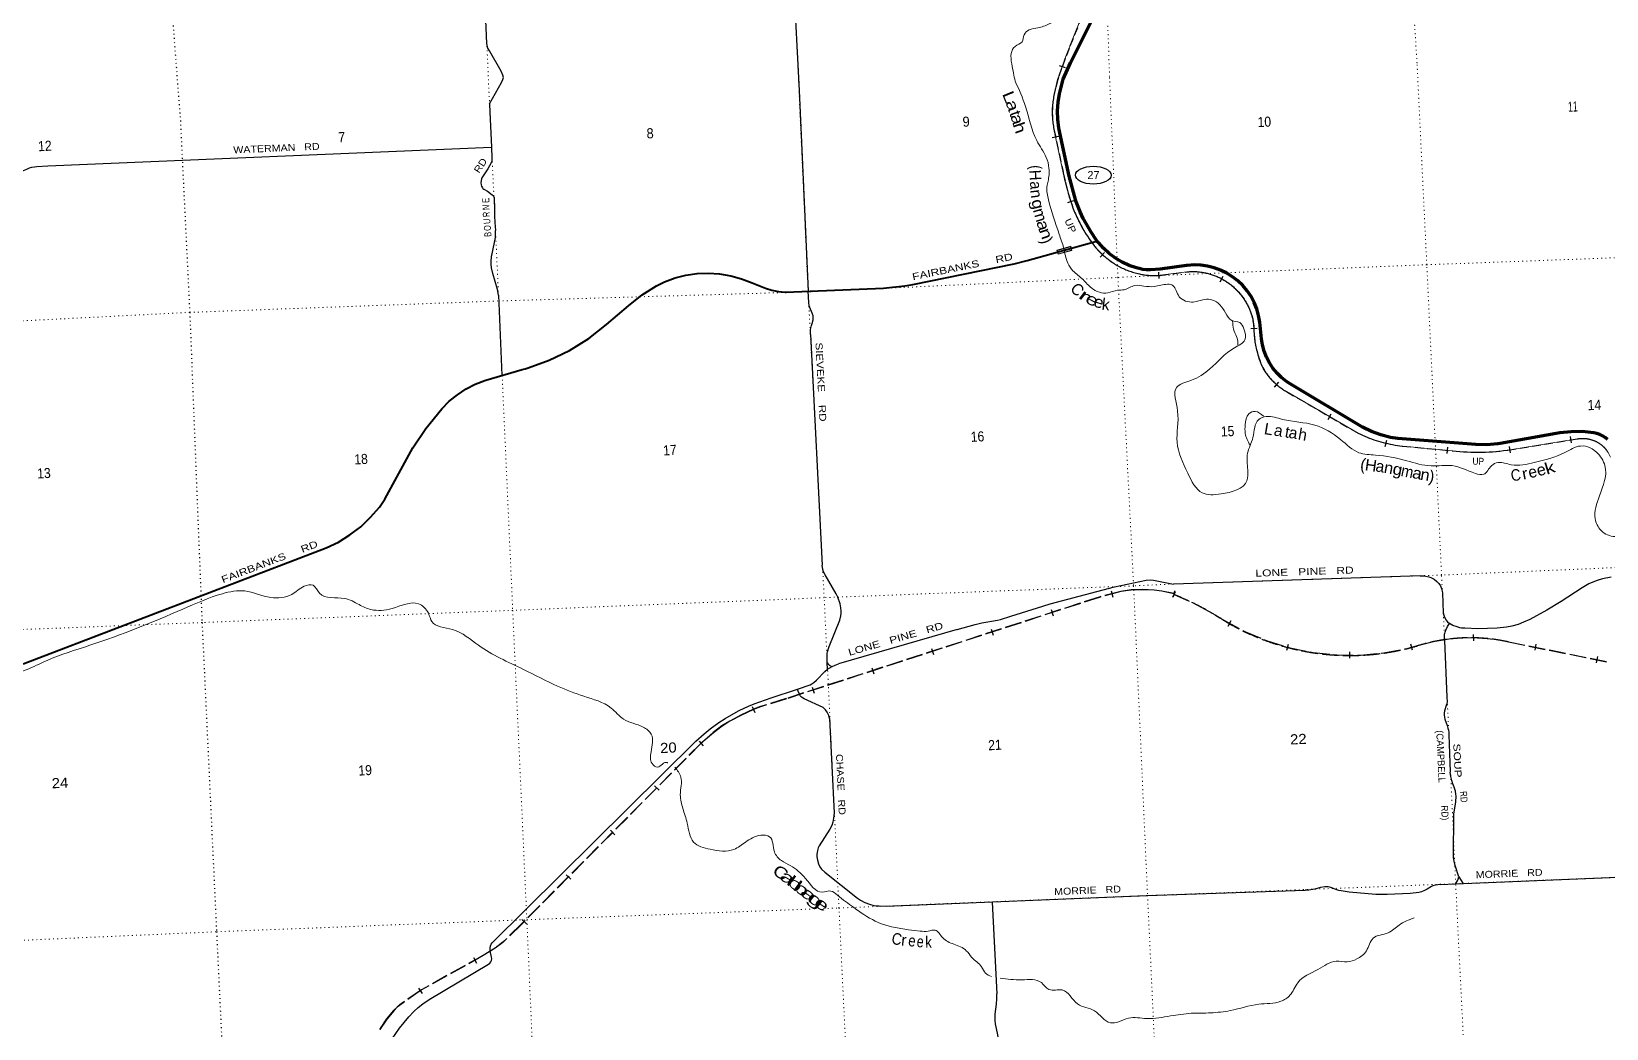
# Model space of a CAD drawing. Header units: feet. Extents: x 745759 to 1002271, y -170898 to 32007.
# Drawn here: x 947654 to 974941, y -87581 to -70305 of the extents above; entities that cross this region are included whole.
import ezdxf
from ezdxf.enums import TextEntityAlignment as Align

# ---------------------------------------------------------------- set-up
doc = ezdxf.new("R2010")
doc.units = ezdxf.units.FT
doc.header["$LTSCALE"] = 48
for name, pattern in [('DOTTED', [1.5, 0.3, -1.2]), ('LONG_DASHED', [7.5, 6, -1.5]), ('MEDIUM_DASHED', [4.5, 3, -1.5])]:
    doc.linetypes.add(name, pattern=pattern)
for name, color, linetype, lineweight in [('17', 7, 'Continuous', 25), ('23', 7, 'Continuous', 70), ('26', 7, 'Continuous', 40), ('29', 7, 'Continuous', 25), ('34', 7, 'Continuous', 13), ('39', 7, 'Continuous', 13), ('6', 7, 'DOTTED', 25), ('61', 7, 'Continuous', 13), ('63', 7, 'Continuous', 25), ('7', 7, 'DOTTED', 13)]:
    doc.layers.add(name, color=color, linetype=linetype, lineweight=lineweight)
for name, color, linetype in [('27', 7, 'Continuous'), ('30', 7, 'Continuous'), ('41', 7, 'Continuous')]:
    doc.layers.add(name, color=color, linetype=linetype)

msp = doc.modelspace()

# ---------------------------------------------------------------- linework, layer by layer
at = {"layer": '17'}
msp.add_ellipse((966049.69, -72794.42), major_axis=(-309.24, 1), ratio=0.500121, dxfattribs=at)
at = {"layer": '23'}
for points in [[(965529.75, -71131.61), (965653.98, -70846.24), (966028.62, -70094.93), (966079.7, -69965.78), (966117, -69832), (966140.11, -69695.05), (966148.78, -69556.44), (966142.91, -69417.69), (966139, -69381.71), (966082.7, -68914.58), (966064.88, -68812.65), (966036.51, -68713.15), (965999.97, -68621.7), (965883.54, -68357.38), (965847.21, -68261.82), (965802.26, -68104.5), (965774, -67943.35), (965739.51, -67637.93), (965739.01, -67631.91)], [(966135.19, -73960.75), (966101.58, -73912.82), (966010.07, -73782.3), (965874.46, -73544.09), (965820.09, -73430.16), (965755.56, -73257.22), (965741.18, -73213.81), (965634.03, -72814.15), (965454.66, -71980.31), (965433.72, -71831.73), (965428.43, -71681.78), (965438.83, -71532.1), (965464.83, -71384.32), (965482.84, -71314.29), (965529.75, -71131.61)], [(967205.4, -74421.38), (967039.15, -74436.92), (967038.5, -74436.94), (966973.85, -74436.14), (966909.63, -74428.59), (966846.56, -74414.37), (966798.57, -74401.93), (966670.71, -74358.84), (966548.05, -74302.61), (966431.94, -74233.87), (966323.65, -74153.38), (966224.38, -74062), (966137.01, -73962.82), (966135.19, -73960.75)], [(974958.21, -77372.91), (974916.35, -77340.1), (974871.28, -77311.85), (974823.5, -77288.46), (974773.54, -77270.2), (974721.95, -77257.26), (974525, -77237.78), (974327.09, -77239), (974130.4, -77260.9), (974067.53, -77272.35), (973101.45, -77442.34), (973061.01, -77448.54), (972869.12, -77465.58), (972676.51, -77462.48), (971327.74, -77356.59), (971200.28, -77337.12), (971033.08, -77295.65), (970871.14, -77236.93), (970716.22, -77161.61), (969460.03, -76410.27), (969398.08, -76369.12), (969311.62, -76300.09), (969232.85, -76222.39), (969162.63, -76136.89), (969101.74, -76044.52), (969050.83, -75946.28), (969010.47, -75843.27), (968981.1, -75736.59), (968963.04, -75627.44), (968934.46, -75341.74), (968914.06, -75225.27), (968881.59, -75111.58), (968837.42, -75001.9), (968782.03, -74897.44), (968716.02, -74799.34), (968640.12, -74708.68), (968555.16, -74626.45), (968462.06, -74553.55), (968361.86, -74490.79), (968255.65, -74438.84), (968144.59, -74398.27), (968029.89, -74369.54), (967912.82, -74352.96), (967794.66, -74348.7), (967676.7, -74356.81), (967665.71, -74358.21), (967205.4, -74421.38)]]:
    msp.add_lwpolyline(points, dxfattribs=at)
at = {"layer": '26'}
for points in [[(965670.31, -74061.68), (966090.5, -73944.78), (966135.19, -73960.75)], [(947509.6, -81261.47), (952758.46, -79252.54), (952970.59, -79151.24), (953170.97, -79028.32), (953357.4, -78885.13), (953527.84, -78723.23), (953680.43, -78544.41), (953775.78, -78410.1), (954261.57, -77519.11), (954485.84, -77181.21), (954765.62, -76840.61), (954892.38, -76712.25), (955031.87, -76597.85), (955182.55, -76498.65), (955342.77, -76415.75), (955510.79, -76350.05), (955524.36, -76345.61), (956154.75, -76164.55), (956177.48, -76158.02), (956204.75, -76150.07), (956257.54, -76134.67), (956625.06, -76001.74), (956976.67, -75831.12), (957308.52, -75624.68), (957616.97, -75384.69), (957998.11, -75056.02), (958234.35, -74870.01), (958482.14, -74713.41), (958560.57, -74669.9), (958620.11, -74643.02), (958803.24, -74575.29), (958992.46, -74527.07), (959185.67, -74498.9), (959380.78, -74491.08), (959575.63, -74503.7), (959768.09, -74536.61), (959956.06, -74589.47), (960137.48, -74661.68), (960371.83, -74754.47), (960482.15, -74788.33), (960595.4, -74810.47), (960710.35, -74820.66), (960725.8, -74821.11), (960862.7, -74816.5), (962412.45, -74751.98), (962784.06, -74712.8), (962922.87, -74687.95), (964677.21, -74327.97), (964904.55, -74274.72), (965670.31, -74061.68)]]:
    msp.add_lwpolyline(points, dxfattribs=at)
at = {"layer": '29'}
for p, q in [((960951.89, -71327.74), (961108.6, -74806.26)), ((955742.72, -74871.76), (955805.07, -76260.46)), ((961148.55, -75554.32), (961353.76, -79554.2)), ((971710.81, -79738.21), (967436.58, -79878.65)), ((963693.3, -80666.82), (961635.73, -81261.47)), ((972132.18, -80859.86), (972176.54, -81840.21)), ((961446.2, -81352.85), (961526.12, -81306.21)), ((961481.12, -82206.88), (961558.88, -83849.13)), ((959160.91, -82599.9), (955632.29, -86093.52)), ((972383.04, -84950.14), (972454.11, -85064.33)), ((964298.5, -85391.21), (964377.23, -86982.96)), ((967666.25, -85252.56), (969719.85, -85185.88))]:
    msp.add_line(p, q, dxfattribs=at)
for points in [[(960779.42, -67766.74), (960857.65, -69440.1), (960951.89, -71327.74)], [(955589.24, -71556), (955797.87, -71187.23), (955822.08, -71138.77), (955828.68, -71099.14), (955817.68, -71059.49), (955793.46, -70993.43), (955586.56, -70641.06), (955562.35, -70594.81), (955542.53, -70513.33), (955516.12, -69839.44), (955501.81, -69797.59), (955476.5, -69751.35), (955384.05, -69636.83), (955367.54, -69610.4), (955360.94, -69579.56), (955366.44, -69539.93), (955428.07, -69443.03), (955476.5, -69376.96), (955482, -69357.13), (955487.2, -69318.45)], [(955589.24, -71556), (955595.47, -71704.58), (955621.81, -72307.86)], [(947748.65, -72644.21), (947938.2, -72633.79), (955621.81, -72307.86)], [(955621.81, -72307.86), (955629.49, -72501.2), (955628.39, -72548.94), (955620.61, -72583.39), (955562.89, -72683.34), (955458.55, -72843.27), (955450.78, -72859.91), (955441.9, -72887.68), (955440.79, -72927.67), (955445.23, -72960.98), (955453, -72987.63), (955467.43, -73014.3), (955475.2, -73023.16), (955491.85, -73036.5), (955551.79, -73072.05), (955636.16, -73134.24), (955648.36, -73147.55), (955658.35, -73160.88), (955667.24, -73187.55), (955676.12, -73378.58), (955676.64, -73465.19), (955676.63, -73496.3), (955682.78, -73614.02), (955691.66, -73751.74)], [(947384.07, -72686.4), (947450.79, -72713.32), (947480.77, -72718.87), (947500.75, -72718.87), (947517.4, -72713.32), (947572.9, -72688.89), (947619.52, -72670), (947659.48, -72657.79), (947703.88, -72648.9), (947748.65, -72644.21)], [(955742.72, -74871.76), (955733.83, -74809.02), (955726.07, -74777.92), (955646.15, -74500.27), (955626.16, -74402.54), (955617.29, -74338.12), (955617.28, -74294.81), (955626.17, -74198.18), (955632.82, -74155.98), (955692.77, -73876.11), (955694.98, -73858.34), (955694.99, -73813.91), (955691.66, -73751.74)], [(961148.55, -75554.32), (961147.59, -75470.96), (961153.14, -75444.31), (961169.79, -75402.1), (961180.89, -75365.45), (961194.22, -75299.92), (961196.44, -75273.27), (961194.22, -75233.29), (961180.9, -75186.64), (961136.49, -75088.9), (961129.83, -75061.14), (961123.17, -75000.05), (961108.6, -74806.26)], [(961437.32, -81244.01), (961436.1, -81109.27), (961440.43, -81077.44), (961444.77, -81054.3), (961473.68, -80961.74), (961655.83, -80504.69), (961676.08, -80429.47), (961681.86, -80391.87), (961681.85, -80351.38), (961677.52, -80293.52), (961664.5, -80224.1), (961624.02, -80105.5), (961596.58, -80050.52), (961404.29, -79717.88), (961378.29, -79668.69), (961363.81, -79628.2), (961353.76, -79554.2)], [(963693.3, -80666.82), (964004.7, -80579.41), (964120.35, -80553.37), (964392.13, -80504.2), (964441.28, -80492.63), (964623.44, -80434.77), (965172.79, -80261.21), (965302.89, -80220.71), (966416.04, -79925.65), (966965.39, -79809.94), (967034.78, -79804.14), (967092.61, -79809.94), (967436.58, -79878.65)], [(971710.81, -79738.21), (971788.14, -79737.85), (971813.44, -79740.54), (971863.51, -79751.85), (971895.27, -79764.24), (971953.95, -79797.1), (972002.93, -79833.18), (972034.7, -79867.12), (972063.23, -79912.9), (972087.46, -79974.84), (972096.07, -80007.16), (972099.84, -80033.55), (972112.76, -80378.27), (972120.31, -80419.21), (972126.77, -80438.6), (972157.98, -80496.77), (972185.99, -80533.4), (972219.11, -80565.26)], [(975020.37, -79757.26), (974873.94, -79791.74), (974777.56, -79819.2), (974705.98, -79847.75), (974637.59, -79877.37), (974516.48, -79946.86), (974154.72, -80183.85), (973909.23, -80330.35)], [(973909.23, -80330.35), (973610.43, -80493.54), (973504.91, -80540.94), (973410.16, -80577.57), (973302.5, -80607.73), (973205.59, -80629.28), (973046.24, -80646.51), (972712.47, -80657.28), (972486.36, -80644.36), (972429.32, -80642.2), (972398.07, -80635.74), (972352.85, -80622.81), (972279.66, -80596.96), (972219.11, -80565.26)], [(972132.18, -80859.86), (972135.91, -80761.21), (972144.52, -80715.96), (972156.37, -80678.26), (972186.52, -80616.86), (972219.11, -80565.26)], [(960924.47, -81701.58), (961144.26, -81623.85), (961174.23, -81608.3), (961206.42, -81587.2), (961251.94, -81542.77), (961397.35, -81395.06), (961446.2, -81352.85), (961437.32, -81244.01)], [(961437.32, -81244.01), (961457.85, -81269.55), (961465.07, -81276.22), (961476.17, -81283.99), (961497.82, -81295.65), (961526.12, -81306.21)], [(961526.12, -81306.21), (961578.89, -81282.34), (961635.73, -81261.47)], [(959160.91, -82599.9), (959306, -82472.36), (959412.56, -82387.95), (959563.53, -82279.11), (959672.32, -82208.03), (959821.06, -82121.4), (959916.53, -82068.09), (960076.38, -81992.57), (960171.84, -81954.8), (960469.34, -81850.4), (960924.47, -81701.58)], [(961481.12, -82206.88), (961469.03, -82158.84), (961440.12, -82100.99), (961409.76, -82056.15), (961389.52, -82034.45), (961370.73, -82019.99), (961038.22, -81866.67), (960996.3, -81839.19), (960971.72, -81817.49), (960963.05, -81805.93), (960922.57, -81704.68)], [(972176.54, -81840.21), (972177.92, -81919.26), (972173.08, -81952.12), (972162.85, -81986.05), (972134.85, -82076.54), (972127.86, -82114.79), (972128.39, -82151.95), (972132.16, -82186.96), (972141.31, -82223.05), (972177.92, -82332.93), (972191.91, -82379.26), (972201.61, -82412.64), (972206.99, -82446.05), (972210.22, -82492.36), (972233.91, -83136.56)], [(972383.04, -84950.14), (972319.26, -84759.19), (972299.35, -84678.95), (972291.81, -84616.47), (972289.11, -84552.36), (972296.11, -83916.24), (972297.73, -83867.21), (972327.88, -83651.76), (972334.34, -83555.89), (972332.18, -83518.18), (972321.95, -83470.24), (972302.03, -83401.83), (972278.88, -83339.89), (972258.97, -83285.48), (972244.43, -83213.85), (972233.91, -83136.56)], [(961558.88, -83849.13), (961551.46, -83935.03), (961539.89, -84002.99), (961518.21, -84062.31), (961484.96, -84127.38), (961299.91, -84416.66), (961284.01, -84451.39), (961271, -84496.23), (961263.77, -84532.39), (961262.32, -84561.3), (961262.33, -84604.71), (961271, -84662.55), (961288.35, -84727.65), (961311.48, -84778.26), (961340.39, -84820.22), (961398.22, -84873.72), (961966.36, -85325.01), (962014.07, -85356.82), (962090.69, -85397.33), (962170.2, -85429.14), (962249.71, -85447.95), (962297.42, -85455.18), (962340.79, -85458.07), (962467.83, -85461.66)], [(972061.94, -85084.78), (972327.57, -85072.04), (977691.6, -84854.97)], [(972061.94, -85084.78), (972016.7, -85089.92), (971974.17, -85096.92), (971933.8, -85107.16), (971907.42, -85118.47), (971834.2, -85165.87), (971787.36, -85191.18), (971737.29, -85211.11), (971690.46, -85223.5), (971642.54, -85232.66), (971541.33, -85241.28), (971138.64, -85260.67), (971031.51, -85261.21), (970942.67, -85258.51), (970481.84, -85219.73), (970346.17, -85198.19), (970304.71, -85187.96), (970268.64, -85176.64), (970167.43, -85140.01), (970143.2, -85131.94), (970116.28, -85127.63), (970086.14, -85126.55), (970059.76, -85127.09), (969986.54, -85140.01), (969885.33, -85163.72), (969786.27, -85180.96), (969719.85, -85185.88)], [(972327.58, -85072.04), (972349.94, -85036.59), (972363.66, -85010.47), (972371.48, -84990.81), (972383.04, -84950.14)], [(962467.83, -85461.66), (966987.19, -85278.17), (967666.25, -85252.56)], [(953602.81, -88509.21), (953654.15, -88300.11), (953714.88, -88129.42), (953807.41, -87918.23), (953899.94, -87759.11), (954027.17, -87573.96), (954189.09, -87377.23), (954278.74, -87284.66), (954353.92, -87215.22), (954431.99, -87151.58), (954541.87, -87076.35), (955571.27, -86468.81), (955595.85, -86448.57), (955614.65, -86425.42), (955626.22, -86400.83), (955629.1, -86370.45), (955626.22, -86347.31), (955600.18, -86237.37), (955598.75, -86186.74), (955605.96, -86150.58), (955616.09, -86120.2), (955632.29, -86093.52)], [(964424.63, -87879.67), (964395.1, -87689.89), (964354.62, -87501.86), (964348.84, -87441.11), (964351.73, -87334.08), (964374.86, -87157.62), (964377.75, -87067.94), (964377.23, -86982.96)]]:
    msp.add_lwpolyline(points, dxfattribs=at)
at = {"layer": '34'}
for p, q in [((965853.59, -70040.27), (965697.62, -70427.05)), ((965430.08, -71138.48), (965396.27, -71289.68)), ((965366.67, -71999.24), (965546.04, -72833.08)), ((967210.31, -74529.57), (967668.25, -74470.66)), ((969395.32, -76544.4), (970637.75, -77266.93)), ((971409.43, -77490.87), (972399.03, -77582.45)), ((973232.16, -77558.11), (974433.57, -77364.41))]:
    msp.add_line(p, q, dxfattribs=at)
for centre, radius, start, end in [((975450.66, -74479.9), 10561.6, 157.43479, 161.55418), ((966861.69, -71706.23), 1523.47, 164.13186, 191.02254), ((969500.63, -71991.77), 4043.09, 192.00717, 198.66997), ((967437.78, -72728.06), 1853.48, 197.52016, 207.56403), ((968214.9, -72369.43), 2708.68, 206.65191, 217.4218), ((967145.79, -73160.51), 1379.07, 218.37364, 256.57741), ((967771.98, -75532.52), 1066.91, 24.7685, 95.57903), ((967118.28, -73237), 1298.31, 256.97486, 274.02001), ((967857.17, -75512.38), 981.27, 16.47186, 25.78537), ((967716.68, -75505.94), 1115.13, 2.34095, 14.10726), ((970496.18, -75430.28), 1665.58, 181.03598, 205.63688), ((969951.8, -75576.82), 1116.19, 210.95336, 240.09592), ((971686.2, -75095.6), 2411.2, 244.22593, 263.40883), ((974526.18, -77883.2), 526.99, 22.65775, 100.12124), ((972710.29, -73965.85), 3629.97, 265.08098, 278.26587)]:
    msp.add_arc(centre, radius, start, end, dxfattribs=at)
at = {"layer": '39'}
for points in [[(962663.55, -65944.52), (962912.62, -66020.55), (963069.65, -66105.48), (963209.89, -66340.33), (963376.65, -66541.63), (963698.92, -66960.91), (963863.77, -67287.22), (963948.98, -67466.35), (964158.55, -67474.15), (964364.07, -67522.44), (964610.18, -67619.09), (964742.09, -67642.8), (964852.58, -67599.08), (964935.35, -67605.07), (965048.1, -67730.46), (965175.19, -67861.19), (965236.66, -68007.25), (965219.22, -68102.8), (965185.43, -68193.11), (965194.17, -68289.38), (965241.83, -68399.86), (965206.1, -68532.57), (965172.5, -68749.8), (965193.57, -68974.41), (965308.68, -69148.04), (965429.77, -69156.17), (965617.76, -69175.1), (965705.45, -69281.59), (965799.58, -69478.41), (965837.8, -69635.86), (965829.91, -69698.95), (965739.45, -69852.08), (965651.29, -69941.05), (965580.89, -70023.09), (965449.31, -70088.01), (965282.59, -70174.8), (965090.71, -70240.68), (964937.68, -70278.45), (964851.23, -70361.28), (964815.01, -70483.95), (964694.24, -70564.45), (964627.72, -70684.58), (964636.49, -70863.46), (964666.65, -71027.18), (964696.1, -71168.03)], [(964696.1, -71168.03), (964876, -71606.33), (965068.6, -72195.32), (965234.11, -72485.36), (965281.74, -72672.44), (965265.05, -72901), (965245.98, -72993.66), (965272.98, -73219.03), (965457.85, -73814.44), (965540.1, -74056.83)], [(965540.1, -74056.83), (965607.96, -74318.88), (965697.14, -74451.49), (965873.84, -74603.93), (966022.23, -74753.75), (966299.99, -74834.67), (966468.7, -74788), (966583.02, -74780.3), (966770.49, -74706.49), (966927.97, -74716.8), (967101.42, -74724.31), (967218.31, -74701.05)], [(967218.31, -74701.05), (967428.73, -74707.04), (967539.78, -74899.82), (967781.55, -74992.16), (967971.19, -74949.65), (968116.64, -74957.44), (968337.69, -75177.71), (968452.27, -75311.86), (968586.85, -75348.36), (968658.06, -75458.19), (968676.31, -75648.95), (968496.66, -75783.78), (968071.02, -76151.09), (967740.99, -76350.93), (967494.18, -76470.53), (967509.67, -76879.18), (967500.67, -77421.97), (967686.97, -77960.31), (967935.24, -78298.36), (968262.6, -78318.42), (968712.29, -78089.2), (968726.41, -77901.06), (968722.13, -77612.91), (968815.27, -77340.69), (968914.74, -77027.87), (969045.61, -76977.82), (969327.82, -77026.06), (969886.29, -77124.81), (970334.29, -77373.53), (970652.5, -77603.69), (970936.38, -77643.79), (971480.77, -77743.15), (971901.75, -77831.74), (972266.39, -77828.01), (972669.15, -77961.74), (972812.93, -77977.68), (972949.64, -77828.58), (973062.23, -77775.3), (973291.54, -77811.72), (973688.99, -77774.3), (974221.57, -77597.93), (974490.93, -77487.43), (974660.19, -77519.83), (974768.95, -77596.37), (974914.64, -77827.95), (974818.19, -78352.36), (974744.39, -78746.73), (974847.9, -78951.94), (975088.1, -79054.43), (975377.61, -78896.68), (975763.85, -78597.62), (976054.02, -78502.35), (976982.73, -78304.74), (977341.16, -78289.98)], [(968463.64, -75323.27), (968479.73, -75463.72), (968531.52, -75590.52), (968554.27, -75698.41), (968555.9, -75736.28)], [(968996.99, -76971.87), (968856.31, -76887.24), (968743.2, -76928.45), (968682.9, -77120.6), (968681.15, -77267.87), (968765.05, -77474.25)], [(946913.65, -81524.11), (947561.38, -81364.71), (947923.2, -81202.77), (948666.12, -80940.79), (950278.7, -80312.48), (950961.64, -80046.78), (951347.56, -79997.37), (951800.07, -80111.93), (952161.69, -80059.69), (952379.95, -79917.85), (952532.01, -79900.22), (952643.46, -80035.75), (953078.8, -80128.99), (953329.67, -80235.43), (953535.15, -80319.94), (953900.6, -80303.79), (954359.37, -80222.55), (954530.46, -80383.34), (954590.12, -80529.51), (954945.18, -80667.04), (955397.64, -80940.81), (956175.25, -81357.63), (956769.44, -81648.54), (957222.98, -81823.51), (957696.09, -82027.73), (957913.05, -82220.49), (958249.94, -82356.92), (958391.11, -82482.91), (958388.39, -82789.38), (958404.51, -82990.11), (958498.18, -83051.96), (958667.28, -82973.02), (958678.2, -82979.28)], [(958801.1, -83051.05), (958905.24, -83223.19), (958894.5, -83530.06), (958938.74, -83769.7), (959013.89, -84023.93), (959124.91, -84350.94), (959410.91, -84475.78), (959823.53, -84477.45), (960022.43, -84350.67), (960288.18, -84232.67), (960442.36, -84257.25), (960523.94, -84519.22), (960647.03, -84670.93), (960799.53, -84757.44), (961064.38, -84982.09), (961357.95, -85217.4), (961499.86, -85198.26), (961618.23, -85270.98), (961892.31, -85479.04), (962272.69, -85720.12), (963048.11, -85893.19), (963189.04, -85894.25), (963308.87, -85876.2), (963438.19, -86006.82), (963635.06, -86119.97), (963849.99, -86232.23), (963942.27, -86346.54), (964113.65, -86513.36), (964181.54, -86622.85), (964287.04, -86682.36)], [(971610.39, -85663.82), (971347.66, -85788.15), (971155.95, -85923.5), (970897.88, -86015.36), (970780.37, -86236.22), (970615.06, -86376.47), (970449.9, -86425.99), (970256.01, -86416.26), (969941.58, -86556.94), (969590.71, -86787.93), (969456.93, -87005.46), (969298.13, -87109.14), (968915.36, -87160.03), (968422.27, -87270.16), (968085.34, -87308.99), (967751.37, -87317.24)], [(964435.23, -86707.84), (964813.11, -86736.56), (965151.68, -86786.25), (965280.39, -86904.8), (965512.25, -86913.43), (965777.91, -87154.16), (966071.74, -87274.59), (966345.72, -87480.64), (966487.74, -87463.51), (966659.65, -87400.55), (966976.03, -87409.01), (967388.24, -87362.33), (967746.22, -87317.9)]]:
    msp.add_spline(points, degree=3, dxfattribs=at)
at = {"layer": '6'}
for points in [[(950021.36, -68193.56), (950078.08, -69842.81), (950229.61, -71777.33)], [(950229.61, -71777.33), (950394.72, -75171.64), (950608.39, -80546), (950859.5, -85904.39), (951114.51, -91220.26), (951174.08, -92532.15)]]:
    msp.add_lwpolyline(points, dxfattribs=at)
at = {"layer": '61'}
for p, q in [((965418.37, -74093.35), (965658.85, -74025.04)), ((965658.85, -74025.04), (965679.35, -74097.18))]:
    msp.add_line(p, q, dxfattribs=at)
msp.add_lwpolyline([(965679.35, -74097.18), (965438.86, -74165.49), (965418.37, -74093.35)], dxfattribs=at)
msp.add_lwpolyline([(965444.36, -74155.6), (965428.25, -74098.85), (965653.34, -74034.92), (965669.46, -74091.67)], close=True, dxfattribs=at)
at = {"layer": '63'}
for p, q in [((965458.04, -70892.03), (965562.02, -70929.74)), ((965337.09, -72141.44), (965445.22, -72118.18)), ((965608.26, -73268.66), (965713.32, -73234.08)), ((966170.84, -74213.68), (966246.32, -74132.83)), ((967191.96, -74586.81), (967185.12, -74476.41)), ((968246.38, -74640.02), (968298.34, -74542.38)), ((968776.98, -75453.2), (968887.47, -75448.05)), ((969190.2, -76467.95), (969262.04, -76383.84)), ((970116.53, -77025.7), (970172.13, -76930.09)), ((971107.93, -77494.25), (971133.27, -77386.58)), ((974334.27, -77434.61), (974316.66, -77325.41)), ((972180.06, -77615.91), (972190.25, -77505.78)), ((973276.14, -77607.85), (973258.54, -77498.65)), ((966358.43, -79997.99), (966386.48, -80104.98)), ((967428.83, -80108.57), (967474.56, -80007.86)), ((967456.02, -79994.72), (967433.75, -80103.07)), ((965317.51, -80322.91), (965351.64, -80428.13)), ((964282.77, -80658.64), (964316.9, -80763.85)), ((968388.71, -80610.59), (968440.9, -80513.07)), ((972639.83, -80864.68), (972637.87, -80754.08)), ((963248.03, -80994.36), (963282.17, -81099.57)), ((969401.66, -81025.05), (969433.99, -80919.27)), ((971581.15, -81025.39), (971552.64, -80918.51)), ((973702.3, -81027.04), (973724.22, -80918.62)), ((970492.02, -81163.13), (970492.51, -81052.52)), ((974768.58, -81242.57), (974790.49, -81134.15)), ((962213.29, -81330.08), (962247.43, -81435.29)), ((961178.55, -81665.81), (961212.69, -81771.02)), ((960138.01, -82003.5), (960185.09, -82103.59)), ((959219.16, -82599.58), (959291.34, -82683.39)), ((958449.61, -83374), (958528.11, -83451.93)), ((957683.22, -84146.04), (957761.72, -84223.97)), ((956916.83, -84918.08), (956995.33, -84996.01)), ((956150.44, -85690.12), (956228.94, -85768.05)), ((955311.65, -86349.35), (955365.54, -86445.95)), ((954359.01, -86884.14), (954421.77, -86975.22))]:
    msp.add_line(p, q, dxfattribs=at)
at = {"layer": '63', "linetype": 'MEDIUM_DASHED'}
msp.add_line((965794.27, -73582.81), (965814.85, -73622.4), dxfattribs=at)
at = {"layer": '63', "linetype": 'LONG_DASHED'}
msp.add_line((973244.44, -80882.97), (974940.79, -81225.86), dxfattribs=at)
at = {"layer": '63', "linetype": 'MEDIUM_DASHED'}
for points in [[(965854.61, -70040.69), (965698.64, -70427.46), (965628.69, -70598.53), (965563.06, -70770.24), (965500.35, -70943.18), (965447.28, -71100.53), (965435.67, -71134.28)], [(965435.25, -71134.66), (965397.34, -71289.95), (965391.01, -71312.75), (965384.41, -71338.55), (965378.13, -71364.43), (965372.48, -71390.35), (965367.15, -71416.36), (965362.3, -71442.43), (965357.96, -71468.71), (965354.07, -71494.9), (965350.53, -71521.33), (965347.59, -71547.65), (965345.01, -71574.21), (965343.03, -71600.66), (965341.37, -71627.2), (965340.16, -71653.64), (965339.46, -71680.3), (965339.36, -71706.84), (965339.55, -71733.32), (965340.26, -71760.02), (965341.38, -71786.48), (965342.98, -71813), (965345.21, -71839.55), (965347.69, -71865.9), (965350.67, -71892.3), (965354.27, -71918.75), (965358.14, -71944.98), (965362.45, -71971.13), (965367.4, -71997.31), (965367.75, -71999.01), (965527.56, -72741.96), (965529.67, -72753.03), (965562.18, -72901.74), (965578.8, -72970.11), (965596.59, -73038.24), (965615.26, -73106.59), (965635.42, -73174.2), (965656.69, -73241.17), (965671.64, -73286.59), (965671.62, -73286.6), (965680.66, -73314.76), (965691.22, -73345.23), (965702.3, -73375.54), (965713.79, -73405.9), (965725.94, -73435.87), (965738.56, -73465.49), (965751.59, -73495.19), (965765.27, -73524.48), (965779.42, -73553.42), (965794.17, -73582.39)], [(965814.77, -73622.62), (965832.82, -73656.54), (965855.72, -73697.9), (965879.09, -73738.86), (965903.5, -73779.57), (965928.31, -73819.6), (965954.16, -73859.37), (965980.4, -73898.49), (966007.43, -73937.39), (966035.11, -73975.58), (966063.53, -74013.31), (966064.59, -74014.78), (966065.49, -74015.94), (966080.57, -74034.76), (966096, -74053.13), (966111.75, -74071.24), (966127.79, -74089.29), (966144.19, -74106.88), (966160.83, -74124.12), (966177.76, -74141.3), (966195.05, -74158.01), (966212.57, -74174.37), (966230.5, -74190.59), (966248.59, -74206.32), (966266.89, -74221.88), (966285.62, -74237.11), (966304.51, -74251.86), (966323.72, -74266.35), (966343.06, -74280.57), (966362.83, -74294.44), (966382.65, -74307.92), (966402.89, -74321.06), (966423.2, -74333.81), (966443.81, -74346.31), (966464.58, -74358.34), (966485.6, -74370), (966506.73, -74381.39), (966528.22, -74392.32), (966549.84, -74402.97), (966571.61, -74413.15), (966593.51, -74423.05), (966615.67, -74432.39), (966637.97, -74441.46), (966660.31, -74450.14), (966682.88, -74458.45), (966705.61, -74466.29), (966728.58, -74473.76), (966751.49, -74480.94), (966774.64, -74487.55)], [(966774.64, -74487.55), (966797.86, -74493.78), (966821.2, -74499.73), (966825.92, -74500.84), (966848.07, -74505.82), (966870.2, -74510.28), (966892.42, -74514.36), (966914.83, -74518.21), (966937.23, -74521.53), (966959.6, -74524.44), (966982.15, -74527.13), (967004.67, -74529.27), (967027.18, -74531.02), (967049.89, -74532.41), (967072.44, -74533.37), (967095.04, -74534.07), (967117.77, -74534.27), (967140.32, -74534.03), (967162.97, -74533.4), (967185.54, -74532.5), (967203.03, -74531.62), (967210.91, -74530.87)], [(967210.91, -74531.13), (967668.13, -74469.57), (967686.75, -74467.85), (967705.3, -74466.58), (967723.88, -74465.62), (967742.59, -74464.87), (967761.23, -74464.55), (967779.79, -74464.56), (967798.49, -74464.77), (967817.12, -74465.42), (967835.67, -74466.4), (967854.36, -74467.68), (967872.86, -74469.31), (967891.39, -74471.15), (967909.96, -74473.42), (967928.35, -74476.02), (967946.78, -74478.94), (967965.11, -74482.09), (967983.49, -74485.65), (968001.68, -74489.46), (968019.9, -74493.69), (968037.93, -74498.15), (968056, -74502.93), (968073.88, -74508.06), (968091.7, -74513.5), (968109.42, -74519.18), (968127.08, -74525.28), (968144.65, -74531.62), (968162.04, -74538.29), (968179.35, -74545.18), (968196.49, -74552.52), (968213.53, -74560.09), (968230.39, -74567.89), (968247.18, -74576), (968263.78, -74584.47), (968280.3, -74593.27), (968296.63, -74602.19), (968312.78, -74611.56), (968328.74, -74621.16), (968344.62, -74630.98), (968360.2, -74641.05), (968375.71, -74651.55), (968391.02, -74662.18), (968406.04, -74673.16), (968420.97, -74684.27), (968435.72, -74695.81), (968450.17, -74707.49), (968464.42, -74719.4), (968478.61, -74731.65), (968492.38, -74744.14), (968506.07, -74756.75), (968519.46, -74769.71), (968532.76, -74782.91), (968545.66, -74796.24), (968558.36, -74809.92), (968570.87, -74823.72), (968583.19, -74837.75), (968595.1, -74852.04), (968606.93, -74866.55), (968618.44, -74881.2), (968629.66, -74896.1), (968640.58, -74911.13), (968651.29, -74926.38), (968661.82, -74941.78), (968671.93, -74957.43), (968681.84, -74973.19), (968691.45, -74989.21), (968700.87, -75005.36), (968709.86, -75021.64), (968718.65, -75038.06), (968727.13, -75054.62), (968735.32, -75071.43), (968741.73, -75085.06), (968749.12, -75100.57), (968756.12, -75116.18), (968762.84, -75131.91), (968769.43, -75147.82), (968775.63, -75163.81), (968781.52, -75179.84), (968787.28, -75196.03), (968792.64, -75212.33), (968797.68, -75228.65), (968799.23, -75233.86), (968802.75, -75248.4), (968807.09, -75267.32), (968811.12, -75286.48), (968814.8, -75305.55), (968818.16, -75324.74), (968821.07, -75344.06), (968823.75, -75363.27), (968826.11, -75382.62), (968828.03, -75402.09), (968829.71, -75421.45), (968831.06, -75440.85), (968831.97, -75460.36), (968832.33, -75477.92), (968833.49, -75506.9), (968835.04, -75535.88), (968837.1, -75564.8), (968839.75, -75593.81), (968842.86, -75622.59)], [(968842.86, -75622.59), (968846.41, -75651.53), (968850.57, -75680.19), (968855.15, -75709), (968860.35, -75737.53), (968865.93, -75766.06), (968871.94, -75794.37), (968878.55, -75822.77), (968885.76, -75850.87), (968893.28, -75878.84), (968901.38, -75906.89), (968909.87, -75934.58), (968918.88, -75962.19), (968928.56, -75989.67), (968938.47, -76016.85), (968948.89, -76043.97), (968959.99, -76070.96), (968971.33, -76097.64), (968983.11, -76124.11), (968995.54, -76150.4), (968996.96, -76152.72), (969007.08, -76169.35), (969017.61, -76185.69), (969028.36, -76201.9), (969039.46, -76217.94), (969050.77, -76233.83), (969062.41, -76249.4), (969074.25, -76264.83), (969086.34, -76280.02), (969098.8, -76295.03), (969111.43, -76309.76), (969124.37, -76324.39), (969137.52, -76338.65), (969150.98, -76352.82), (969164.67, -76366.61), (969178.55, -76380.26), (969192.61, -76393.62), (969207.02, -76406.8), (969221.66, -76419.59), (969236.42, -76432.19), (969251.53, -76444.61), (969266.71, -76456.68), (969282.15, -76468.53), (969297.91, -76480.04), (969313.69, -76491.3), (969329.73, -76502.33), (969346.09, -76513.02), (969362.47, -76523.47), (969379, -76533.62), (969395.87, -76543.45), (970638.26, -77265.96), (970676.31, -77284.06), (970714.6, -77301.21), (970753.21, -77317.71), (970792.23, -77333.88), (970831.46, -77349.07), (970870.79, -77363.52), (970910.55, -77377.63), (970950.5, -77390.76), (970990.56, -77403.15), (971031.15, -77414.98), (971071.61, -77425.96), (971112.28, -77436.5), (971153.38, -77446.17), (971194.35, -77454.98), (971235.65, -77463.15), (971276.93, -77470.77), (971318.63, -77477.52), (971360.11, -77483.63), (971402, -77488.88), (971409.55, -77489.78), (972399.12, -77581.35), (972462.43, -77586.44), (972525.49, -77590.04), (972588.65, -77592.57), (972652.24, -77594.4), (972715.58, -77594.75), (972778.66, -77593.99), (972842.16, -77592.53), (972905.42, -77589.6), (972968.41, -77585.55), (973031.86, -77580.44), (973094.68, -77574.2), (973157.58, -77567.23), (973220.57, -77558.81), (973231.99, -77557.02), (974433.39, -77363.33), (974442.49, -77361.75), (974451.58, -77360.4), (974460.69, -77359.2), (974469.88, -77358.1), (974479.06, -77357.21), (974488.21, -77356.49), (974497.44, -77355.86), (974506.64, -77355.45), (974515.83, -77355.21), (974525.09, -77355.11), (974534.28, -77355.19), (974543.48, -77355.37), (974552.73, -77355.75), (974561.9, -77356.32)], [(974561.9, -77356.32), (974571.08, -77357.03), (974580.24, -77357.87), (974589.44, -77358.91), (974598.56, -77360.07), (974607.71, -77361.44), (974616.77, -77362.94), (974625.86, -77364.59), (974634.88, -77366.41), (974643.86, -77368.4), (974652.82, -77370.5), (974661.77, -77372.82), (974670.68, -77375.25), (974679.52, -77377.86), (974688.32, -77380.58), (974697.05, -77383.53), (974705.75, -77386.59), (974714.36, -77389.77), (974722.95, -77393.12), (974731.47, -77396.65), (974739.95, -77400.33), (974748.35, -77404.09), (974756.68, -77408.07), (974764.93, -77412.18), (974773.13, -77416.4), (974781.21, -77420.76), (974789.27, -77425.33), (974797.24, -77429.97), (974805.06, -77434.79), (974812.86, -77439.68), (974820.58, -77444.79), (974828.16, -77449.98), (974835.65, -77455.29), (974843.12, -77460.77), (974850.41, -77466.39), (974857.64, -77472.07), (974864.75, -77477.94), (974871.82, -77483.92), (974878.71, -77489.98), (974885.5, -77496.22), (974892.21, -77502.54), (974898.83, -77508.98), (974905.26, -77515.56), (974911.65, -77522.25), (974917.91, -77529.01), (974924.02, -77535.92), (974929.99, -77542.9), (974935.87, -77549.99), (974941.66, -77557.17)]]:
    msp.add_lwpolyline(points, dxfattribs=at)
at = {"layer": '63', "linetype": 'LONG_DASHED'}
for points in [[(967446.93, -80044.41), (967235.42, -80000.94), (967103.97, -79982.87), (966900.03, -79974.37), (966704.58, -79978.62), (966527.45, -80005.88), (966166.96, -80100.4), (960730.59, -81864.24), (960282.34, -82002.49), (960160.71, -82048.63), (959942.43, -82151.3), (959751.22, -82253.35), (959615.26, -82338.38), (959466.55, -82453.18), (959248.05, -82641.35), (956143.66, -85768.64), (955818.59, -86087.46), (955687.14, -86186.29), (955478.94, -86313.85), (954410.95, -86909.68), (954066.18, -87147.21), (953988.14, -87210.62), (953925.96, -87270.51), (953804.87, -87415.07), (953684.62, -87597.05)], [(967446.1, -80048.43), (967234.73, -80004.98), (967103.6, -79986.96), (966899.99, -79978.47), (966704.94, -79982.71), (966528.28, -80009.9), (966168.11, -80104.34), (960731.83, -81868.15), (960283.67, -82006.37), (960162.31, -82052.41), (959944.27, -82154.97), (959753.27, -82256.9), (959617.61, -82341.75), (959469.14, -82456.36), (959250.85, -82644.35), (956146.55, -85771.55), (955821.27, -86090.58), (955689.45, -86189.68), (955481.01, -86317.39), (954413.12, -86913.17), (954068.64, -87150.49), (953990.86, -87213.69), (953928.96, -87273.31), (953808.16, -87417.52), (953688.24, -87599)], [(967450.41, -80058.41), (967855.85, -80242.5), (968243.24, -80462.3), (968323.16, -80513.59), (968684.93, -80707.19), (969063.77, -80864.69), (969456.13, -80984.61), (969858.29, -81065.81), (970266.44, -81107.52), (970676.71, -81109.36), (971085.22, -81071.3), (971488.14, -80993.68), (971664.54, -80946.64), (972004.59, -80861.27), (972215.05, -80827.46), (972352.35, -80815.15), (972553.13, -80805.92), (972703.1, -80808.95), (972871.83, -80821), (973052.23, -80842.73), (973245.22, -80878.95), (974941.51, -81221.82)]]:
    msp.add_lwpolyline(points, dxfattribs=at)
for centre, radius, start, end in [((965604.67, -84661.6), 4955.36, 56.75797, 68.15289), ((970490.4, -76898.71), 4218.87, 239.05639, 286.17372), ((972582.02, -83881.59), 3070.91, 77.54294, 107.36325)]:
    msp.add_arc(centre, radius, start, end, dxfattribs=at)
at = {"layer": '7'}
msp.add_line((971444.91, -67387.54), (971658.82, -70868.67), dxfattribs=at)
for points in [[(966091.98, -67606.45), (966266.73, -69201.52), (966331.76, -71102.2)], [(960951.89, -71327.74), (960857.65, -69440.1), (960785.92, -67854.04)], [(955428.69, -68001.41), (955502.29, -69625.65), (955589.24, -71556)], [(973915.08, -116631.95), (973733.27, -111816.01), (973438.7, -106473.44), (973194.31, -101126.69), (972835.58, -95790.91), (972594.43, -90425.89), (972327.57, -85072.04), (972083.09, -79723.28), (971827.35, -74346.79), (971658.82, -70868.67)], [(966331.76, -71102.2), (966475.55, -74563.95), (966748.24, -79911.19), (966989.61, -85276.11), (967241.43, -90648.57), (967493.24, -96021.03), (967897.3, -101339.58), (968147.11, -106712.14), (968382.97, -112087.41), (968573, -116861.74)], [(963188.39, -117094.97), (962974.72, -112309.82), (962714.68, -106974.04), (962446.8, -101562.07), (962166.49, -96223.27), (961906.75, -90893.53), (961643.49, -85493.42), (961387.36, -80115.13), (961108.97, -74814.53), (960950.05, -71327.53)], [(955589.24, -71556), (955746.97, -74899.79), (955991.05, -80334.93), (956236.24, -85695.63), (956470.78, -91044.77), (956741.87, -96440.45), (957058.22, -101775.45), (957333.22, -107168.92), (957572.08, -112523.89), (957781.16, -117318.69)], [(967209.3, -74532.12), (971827.35, -74346.79), (977220.3, -74146.61), (982567.48, -73912.12), (987959.49, -73784.55), (988700.98, -73737.56)], [(936027.32, -75864.88), (939623.31, -75712.98), (944987.09, -75446.42), (950394.72, -75171.64), (955747.87, -74974.14), (961183.32, -74813.63), (966485.69, -74565.47), (967209.3, -74532.12)], [(988950.48, -79117.26), (988179.6, -79128.31), (982828.9, -79280.31), (977470.73, -79493.1), (972083.09, -79723.28), (967436.58, -79878.65)], [(967436.58, -79878.65), (966748.24, -79911.19), (961387.36, -80115.13), (955991.05, -80334.93), (950608.39, -80546), (945207.56, -80755.95), (939876.73, -81077.3), (936251.16, -81206.07)], [(967666.25, -85252.56), (972327.57, -85072.04), (977691.6, -84854.97), (983087.71, -84634.5), (986224.21, -84512.42)], [(961376.48, -85503.41), (961643.49, -85493.42), (966989.61, -85276.11), (967666.25, -85252.56)], [(946733.25, -86086.35), (950859.5, -85904.39), (956236.24, -85695.63), (961172.9, -85511.02)]]:
    msp.add_lwpolyline(points, dxfattribs=at)

# ---------------------------------------------------------------- texts
at = {"layer": '17'}
msp.add_text('27', height=140, dxfattribs=at).set_placement((966052.59, -72862.73), align=Align.CENTER)
at = {"layer": '27', "width": 1.3}
for rotation, p in [(11.596, (962925.77, -74615.9)), (20.944, (950971.33, -79865.48))]:
    msp.add_text('FAIRBANKS     RD', height=120, rotation=rotation, dxfattribs=at).set_placement(p)
at = {"layer": '30'}
for s, rotation, width, p in [('WATERMAN   RD', 2.429, 1.15, (951152.82, -72417.36)), ('RD', 56.879, 1.15, (955409.89, -72771.44)), ('SIEVEKE    RD', 272.937, 1.25, (961235.98, -75697.03)), ('LONE   PINE   RD', 1.882, 1.3, (968860.07, -79751.83)), ('LONE   PINE   RD', 16.12, 1.3, (961822.98, -81124.08)), ('SOUP   ', 272.591, 1.3, (972286.45, -82645.75)), ('CHASE   RD', 272.711, 1.15, (961590.6, -82827.68)), ('RD', 273.278, 0.85, (972404.38, -83471.36)), ('RD)', 272.617, 0.9, (972075.07, -83717.68)), ('MORRIE   RD', 2.317, 1.15, (972677.64, -84977.81)), ('MORRIE   RD', 2.325, 1.15, (965373.5, -85269.84))]:
    msp.add_text(s, height=120, rotation=rotation, dxfattribs=dict(at, width=width)).set_placement(p)
for s, width, p in [('E', 0.75, (955584.89, -73228.58)), ('N', 0.7, (955587.39, -73349.86)), ('R', 0.7, (955592.74, -73471.6)), ('U', 0.7, (955603.8, -73591.94)), ('O', 0.7, (955612.08, -73707.54)), ('B', 0.75, (955620.33, -73817.04))]:
    msp.add_text(s, height=120, rotation=92.701, dxfattribs=dict(at, width=width)).set_placement(p, align=Align.CENTER)
msp.add_text('(CAMPBELL', height=120, rotation=272.617, dxfattribs=at).set_placement((971990.66, -82415.67))
at = {"layer": '41'}
for s, rotation, width, p in [('L', 292.316, 1.3, (964503.03, -71474.99)), ('a', 290.009, 1.3, (964557, -71620.47)), ('t', 289.861, 1.1, (964606.27, -71757.08)), ('a', 286.861, 1.2, (964637.25, -71853.14)), ('h', 289.078, 1.25, (964682.47, -72006.02)), ('(', 272.502, 0.8, (964957.94, -72662.48)), ('H', 273.308, 0.95, (964946.31, -72799.88)), ('a', 275.345, 0.95, (964956.08, -72977.7)), ('g', 282.961, 1.15, (964994.59, -73317.34)), ('m', 286.642, 1.05, (965034.54, -73510.92)), ('a', 286.642, 1.2, (965086.64, -73689.68)), ('n', 288.859, 1.25, (965139.33, -73838.35)), ('H', 351.774, 1.05, (970845.93, -77920.89)), ('n', 349.703, 1.05, (971151.53, -77963.76)), ('g', 349.564, 1.1, (971304.54, -77989.23)), ('m', 348.353, 0.95, (971471.24, -78026.1)), ('a', 348.071, 1.1, (971642.36, -78054.84)), ('n', 350.386, 1.05, (971783.31, -78083.05)), ('C', 8.156, 0.9, (973383.33, -78088.34)), ('r', 11.228, 1.1, (973544.87, -78061.23)), ('e', 14.743, 1.05, (973833.29, -77994.24)), ('k', 17.402, 1.3, (973987.35, -77959.98))]:
    msp.add_text(s, height=200, rotation=rotation, dxfattribs=dict(at, width=width)).set_placement(p, align=Align.CENTER)
for s, rotation, p in [('n', 277.049, (964964.22, -73128.43)), (')', 290.859, (965156.3, -73959.94)), ('L', 350.42, (969071.75, -77291.46)), ('a', 350.18, (969242.13, -77315.86)), ('t', 350.24, (969394.92, -77342.01)), ('a', 350.24, (969497.71, -77356.48)), ('h', 349.705, (969660.32, -77386.91)), ('(', 351.774, (970709.61, -77901.4)), ('a', 351.107, (971004.38, -77936.65)), (')', 350.386, (971897.74, -78112.27)), ('e', 12.778, (973681.24, -78031.2))]:
    msp.add_text(s, height=200, rotation=rotation, dxfattribs=at).set_placement(p, align=Align.CENTER)
for s, rotation, p in [('C', 313.478, (965635.98, -74773.18)), ('k', 353.996, (966189.3, -75125.15)), ('r', 354.344, (962714.46, -86143.05))]:
    msp.add_text(s, height=200, rotation=rotation, dxfattribs=at).set_placement(p)
for s, rotation, width, p in [('r', 322.645, 1.95, (965773.95, -74906.26)), ('e', 333.005, 1.4, (965892.97, -74990.95)), ('e', 342.053, 1.15, (966035.65, -75061.09)), ('C', 330.281, 1.3, (960475.47, -84902.93)), ('a', 329.441, 1.6, (960600.05, -84988.65)), ('b', 323.69, 1.75, (960719.12, -85072.04)), ('b', 324.124, 1.75, (960830.39, -85163.1)), ('a', 321.543, 1.85, (960952.14, -85247.73)), ('g', 321.893, 1.9, (961070.9, -85343.66)), ('e', 325.984, 1.6, (961193.8, -85440.03)), ('C', 350.196, 0.9, (962543.38, -86112.74)), ('e', 353.889, 0.85, (962836.23, -86151.33)), ('e', 355.553, 0.8, (962985.86, -86169.23)), ('k', 0.328, 0.85, (963139.1, -86182.92))]:
    msp.add_text(s, height=200, rotation=rotation, dxfattribs=dict(at, width=width)).set_placement(p)
at = {"layer": '63'}
for rotation, width, p in [(293.688, 1.15, (965546.97, -73576.38)), (359.683, 0.9, (972618.45, -77811.45))]:
    msp.add_text('UP', height=120, rotation=rotation, dxfattribs=dict(at, width=width)).set_placement(p)
at = {"layer": '7'}
for s, rotation, width, p in [('11', 2.468, 0.65, (974277.22, -71697.16)), ('8', 2.845, 0.95, (958313.77, -72158.92)), ('9', 2.845, 0.95, (963788.85, -71957.42)), ('10', 2.468, 0.9, (968899.25, -71962.71)), ('12', 2.845, 0.9, (947772.85, -72380.7)), ('7', 2.845, 0.95, (952970.47, -72225.49)), ('14', 2.468, 0.9, (974618.05, -76868.13)), ('15', 2.468, 0.9, (968263.12, -77323.79)), ('17', 2.845, 0.9, (958601.17, -77651.79)), ('16', 2.845, 0.9, (963930.55, -77416.83)), ('18', 2.845, 0.9, (953250.81, -77808.03)), ('13', 2.845, 0.9, (947757.11, -78051.57)), ('20', 2.845, 1.1, (958549.42, -82809.69)), ('21', 2.845, 0.9, (964233.02, -82760.92)), ('22', 2.468, 1.1, (969462.26, -82659.74)), ('19', 2.845, 0.9, (953321.86, -83199.46)), ('24', 2.845, 1.1, (948009.46, -83419.62))]:
    msp.add_text(s, height=175, rotation=rotation, dxfattribs=dict(at, width=width)).set_placement(p)

doc.saveas('drawing.dxf')
